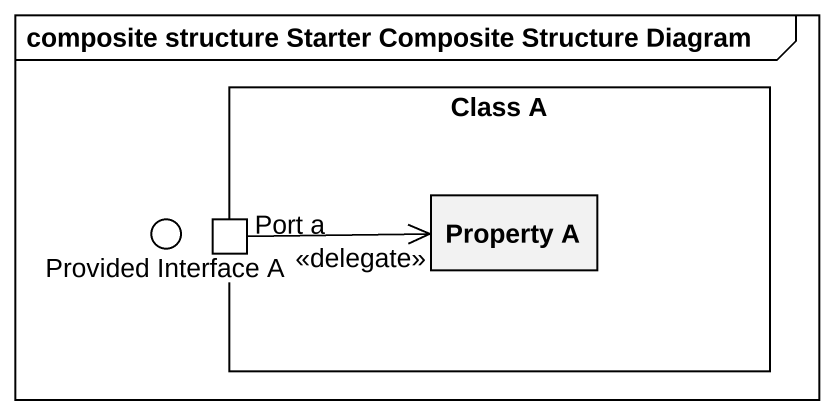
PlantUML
@startuml
mainframe composite structure Starter Composite Structure Diagram
rectangle "Class A" as Class_A {
  port "Port a" as Port_a
  rectangle "Property A" as Property_A
}
() "Provided Interface A" as Provided_Interface_A
Port_a -right-> Property_A : <<delegate>>
@enduml
